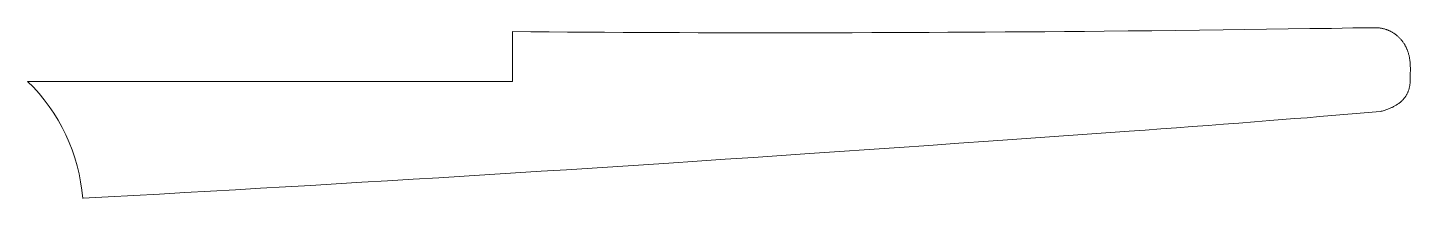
# Model space of a CAD drawing. Header units: millimetres. Extents: x 117.8 to 189.2, y 118.6 to 127.4.
import ezdxf

# ---------------------------------------------------------------- set-up
doc = ezdxf.new("R2010")
doc.units = ezdxf.units.MM
doc.layers.add('Geometries', color=7, linetype='Continuous')

msp = doc.modelspace()

# ---------------------------------------------------------------- linework, layer by layer
at = {"layer": 'Geometries', "linetype": 'Continuous', "lineweight": 13}
for p, q in [((142.847, 127.196), (142.847, 124.631)), ((142.847, 124.631), (117.847, 124.631))]:
    msp.add_line(p, q, dxfattribs=at)
at = {"layer": 'Geometries', "linetype": 'Continuous', "lineweight": 13, "flags": 128}
for points in [[(187.31, 127.4), (186.195, 127.383), (185.08, 127.365), (183.964, 127.349), (182.849, 127.333), (181.733, 127.317), (180.618, 127.302), (179.502, 127.288), (178.275, 127.273), (177.048, 127.259), (175.821, 127.245), (174.594, 127.232), (173.367, 127.22), (172.345, 127.21), (171.322, 127.202), (170.299, 127.193), (169.277, 127.185), (168.254, 127.178), (167.232, 127.171), (166.268, 127.165), (165.303, 127.16), (164.339, 127.155), (163.375, 127.151), (162.411, 127.147), (161.388, 127.144), (160.366, 127.141), (159.343, 127.139), (158.321, 127.138), (157.298, 127.137), (156.276, 127.137), (155.311, 127.137), (154.347, 127.138), (153.383, 127.139), (152.419, 127.142), (151.455, 127.144), (150.491, 127.148), (149.527, 127.151), (148.562, 127.156), (147.598, 127.161), (146.634, 127.167), (145.687, 127.173), (144.74, 127.18), (143.793, 127.188), (142.847, 127.196)], [(189.151, 124.832), (189.151, 124.895), (189.151, 124.958), (189.152, 125.022), (189.152, 125.085), (189.153, 125.149), (189.153, 125.199), (189.153, 125.249), (189.153, 125.298), (189.153, 125.348), (189.152, 125.398), (189.15, 125.439), (189.149, 125.481), (189.147, 125.522), (189.144, 125.563), (189.141, 125.605), (189.137, 125.646), (189.133, 125.685), (189.128, 125.723), (189.123, 125.762), (189.117, 125.801), (189.11, 125.839), (189.103, 125.88), (189.094, 125.921), (189.085, 125.961), (189.075, 126.002), (189.064, 126.042), (189.052, 126.082), (189.041, 126.119), (189.029, 126.156), (189.016, 126.193), (189.002, 126.23), (188.988, 126.266), (188.975, 126.296), (188.962, 126.326), (188.949, 126.356), (188.935, 126.386), (188.92, 126.415), (188.906, 126.444), (188.891, 126.471), (188.876, 126.498), (188.861, 126.524), (188.845, 126.55), (188.829, 126.577), (188.809, 126.606), (188.789, 126.635), (188.769, 126.664), (188.748, 126.693), (188.727, 126.721), (188.704, 126.748), (188.682, 126.776), (188.659, 126.802), (188.634, 126.83), (188.609, 126.857), (188.583, 126.884), (188.556, 126.91), (188.529, 126.935), (188.502, 126.96), (188.474, 126.984), (188.445, 127.008), (188.416, 127.031), (188.387, 127.054), (188.357, 127.076), (188.327, 127.097), (188.298, 127.116), (188.268, 127.135), (188.238, 127.153), (188.208, 127.171), (188.178, 127.188), (188.15, 127.203), (188.122, 127.217), (188.093, 127.231), (188.064, 127.245), (188.035, 127.257), (188.007, 127.269), (187.978, 127.281), (187.949, 127.292), (187.919, 127.302), (187.884, 127.314), (187.849, 127.325), (187.813, 127.336), (187.777, 127.345), (187.741, 127.354), (187.705, 127.362), (187.669, 127.369), (187.632, 127.376), (187.595, 127.382), (187.559, 127.387), (187.522, 127.391), (187.485, 127.394), (187.45, 127.397), (187.415, 127.399), (187.38, 127.4), (187.345, 127.4), (187.31, 127.4)], [(187.605, 123.074), (187.654, 123.087), (187.703, 123.101), (187.751, 123.115), (187.8, 123.13), (187.848, 123.146), (187.895, 123.161), (187.942, 123.178), (187.988, 123.195), (188.035, 123.213), (188.072, 123.228), (188.109, 123.243), (188.145, 123.259), (188.182, 123.275), (188.218, 123.292), (188.253, 123.309), (188.288, 123.327), (188.323, 123.345), (188.357, 123.364), (188.386, 123.38), (188.415, 123.397), (188.443, 123.414), (188.472, 123.432), (188.499, 123.45), (188.527, 123.469), (188.552, 123.487), (188.577, 123.506), (188.602, 123.525), (188.626, 123.545), (188.65, 123.565), (188.674, 123.585), (188.697, 123.606), (188.719, 123.628), (188.741, 123.65), (188.763, 123.672), (188.783, 123.695), (188.803, 123.718), (188.823, 123.741), (188.842, 123.765), (188.862, 123.792), (188.881, 123.819), (188.9, 123.846), (188.918, 123.874), (188.936, 123.902), (188.952, 123.931), (188.968, 123.958), (188.982, 123.986), (188.996, 124.014), (189.01, 124.042), (189.022, 124.071), (189.034, 124.099), (189.046, 124.128), (189.057, 124.158), (189.067, 124.187), (189.076, 124.217), (189.085, 124.246), (189.093, 124.276), (189.101, 124.306), (189.107, 124.335), (189.114, 124.366), (189.12, 124.397), (189.125, 124.427), (189.13, 124.458), (189.134, 124.489), (189.138, 124.52), (189.141, 124.551), (189.144, 124.581), (189.146, 124.612), (189.148, 124.648), (189.15, 124.685), (189.151, 124.722), (189.151, 124.758), (189.151, 124.795), (189.151, 124.832)], [(120.686, 118.6), (122.003, 118.672), (123.32, 118.745), (124.638, 118.818), (125.955, 118.893), (127.272, 118.968), (128.565, 119.042), (129.859, 119.117), (131.152, 119.192), (132.446, 119.268), (133.765, 119.346), (135.085, 119.425), (136.405, 119.504), (137.725, 119.584), (139.044, 119.665), (140.364, 119.746), (141.683, 119.828), (143.003, 119.911), (144.322, 119.994), (145.642, 120.078), (146.961, 120.162), (148.281, 120.247), (149.6, 120.333), (150.919, 120.419), (152.37, 120.515), (153.821, 120.611), (155.272, 120.708), (156.723, 120.806), (158.174, 120.904), (159.713, 121.01), (161.252, 121.115), (162.791, 121.222), (164.329, 121.329), (165.868, 121.437), (167.407, 121.545), (168.616, 121.63), (169.825, 121.716), (171.033, 121.802), (172.242, 121.889), (173.451, 121.975), (174.66, 122.063), (175.472, 122.122), (176.284, 122.181), (177.097, 122.241), (177.909, 122.301), (178.721, 122.362), (179.519, 122.423), (180.316, 122.483), (181.114, 122.545), (181.911, 122.607), (182.549, 122.657), (183.187, 122.708), (183.825, 122.759), (184.462, 122.811), (185.1, 122.863), (185.727, 122.915), (186.353, 122.967), (186.979, 123.02), (187.605, 123.074)]]:
    msp.add_lwpolyline(points, dxfattribs=at)
at = {"layer": 'Geometries', "linetype": 'Continuous', "lineweight": 13}
msp.add_arc((111.29, 117.86), 9.425, 4.49882, 45.92125, dxfattribs=at)

doc.saveas('drawing.dxf')
